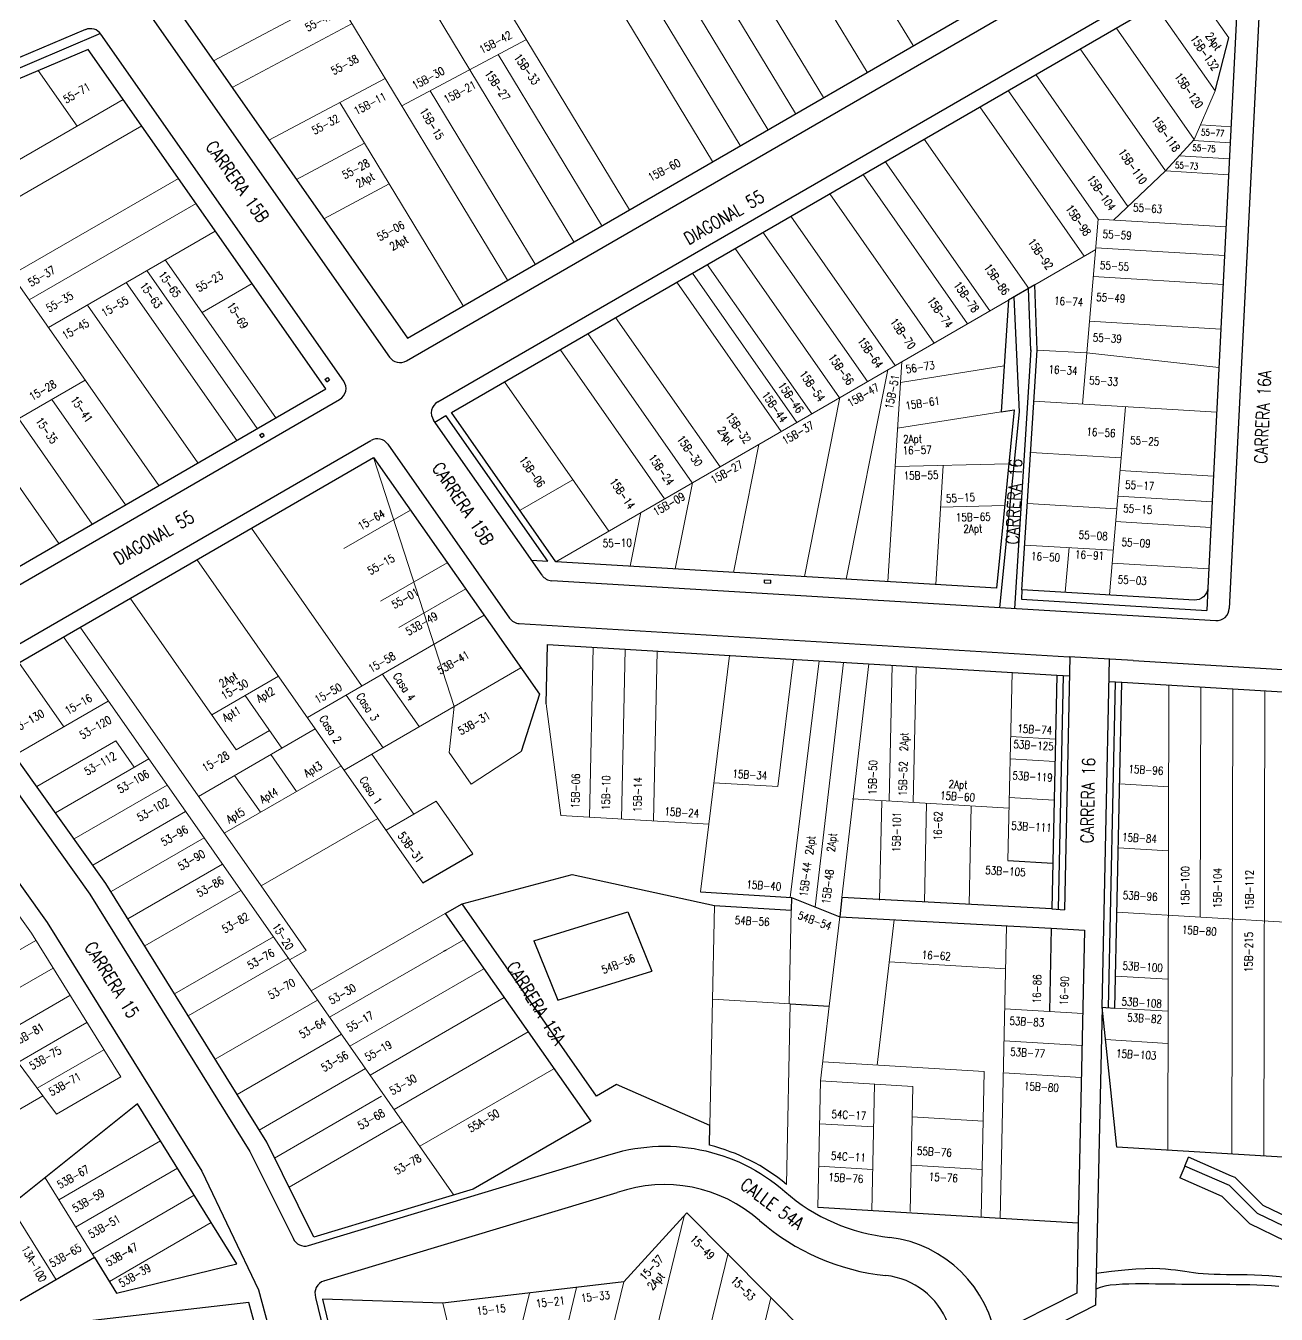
# Model space of a CAD drawing. Header units: millimetres. Extents: x 1022434 to 1024646, y 1272610 to 1274311.
# Drawn here: x 1023126.1 to 1023321.5, y 1273142.1 to 1273343.4 of the extents above; entities that cross this region are included whole.
import ezdxf
from ezdxf.enums import TextEntityAlignment as Align

# ---------------------------------------------------------------- set-up
doc = ezdxf.new("R2010")
doc.units = ezdxf.units.MM
doc.header["$MEASUREMENT"] = 0
doc.layers.add('NOMEN', color=251, linetype='Continuous')
doc.layers.add('PLANIMETRIA', color=8, linetype='Continuous')
doc.layers.add('NOMENCLATURA', color=23, linetype='Continuous', lineweight=0)
doc.layers.add('Planimetria_Varios', color=251, linetype='Continuous', lineweight=0)
doc.styles.add('CALLE', font='simplex.shx', dxfattribs={"width": 0.8, "height": 2})
doc.styles.add('NOMEN', font='simplex.shx', dxfattribs={"width": 0.8, "height": 1.25})

# ---------------------------------------------------------------- blocks, each defined once
blk = doc.blocks.new('CAJA')
for p, q in [((-0.24, 0.25), (-0.24, -0.25)), ((-0.24, 0.25), (0.26, 0.25)), ((0.26, 0.25), (0.26, -0.25)), ((-0.24, -0.25), (0.26, -0.25))]:
    blk.add_line(p, q)

msp = doc.modelspace()

# ---------------------------------------------------------------- linework, layer by layer
at = {"layer": 'PLANIMETRIA', "linetype": 'Continuous'}
for p, q in [((1023185.62, 1273291.03), (1023320.35, 1273368.91)), ((1023190.52, 1273284.62), (1023316.41, 1273357.39)), ((1023319.4, 1273355.56), (1023314.21, 1273252.35)), ((1023145.92, 1273344.56), (1023182.98, 1273291.61)), ((1023135.48, 1273342.77), (1023062.19, 1273311.72)), ((1023137.85, 1273342.14), (1023062.19, 1273310.09)), ((1023175.83, 1273287.88), (1023137.9, 1273342.07)), ((1023311.99, 1273333.19), (1023314.13, 1273341.47)), ((1023283.2, 1273292.65), (1023282.86, 1273302.35)), ((1023280.53, 1273301), (1023281.37, 1273283.06)), ((1023283.2, 1273292.75), (1023280.63, 1273252.34)), ((1023109.82, 1273247.21), (1023175.19, 1273285)), ((1023206.82, 1273257.54), (1023189.88, 1273281.74)), ((1023190.07, 1273281.47), (1023191.81, 1273282.48)), ((1023207.73, 1273259.73), (1023191.81, 1273282.48)), ((1023281.37, 1273283.06), (1023278.33, 1273252.48)), ((1023115.06, 1273241), (1023180.09, 1273278.59)), ((1023182.73, 1273278.01), (1023201.75, 1273250.83)), ((1023117.23, 1273239.36), (1023180.51, 1273275.95)), ((1023180.51, 1273275.95), (1023206.41, 1273238.94)), ((1023205.18, 1273259.88), (1023207.73, 1273259.73)), ((1023208.34, 1273256.69), (1023312.09, 1273250.45)), ((1023310.86, 1273255.55), (1023310.69, 1273252.04)), ((1023281.82, 1273255.28), (1023281.72, 1273253.78)), ((1023281.72, 1273253.78), (1023310.69, 1273252.04)), ((1023203.27, 1273249.98), (1023289.21, 1273244.81)), ((1023207.45, 1273237.46), (1023207.65, 1273246.71)), ((1023207.65, 1273246.71), (1023287.26, 1273241.93)), ((1023289.32, 1273244.81), (1023288.47, 1273205.29)), ((1023299.2, 1273244.21), (1023289.21, 1273244.81)), ((1023294.33, 1273190.04), (1023295.51, 1273244.44)), ((1023299.2, 1273244.21), (1023395.89, 1273238.4)), ((1023287.26, 1273241.93), (1023286.47, 1273205.41)), ((1023287.26, 1273241.93), (1023289.26, 1273241.81)), ((1023288.26, 1273241.87), (1023287.47, 1273205.35)), ((1023138.67, 1273209.4), (1023117.23, 1273239.36)), ((1023295.33, 1273189.98), (1023296.43, 1273240.87)), ((1023295.43, 1273240.93), (1023297.43, 1273240.81)), ((1023295.43, 1273240.93), (1023296.43, 1273240.87)), ((1023296.33, 1273189.92), (1023297.43, 1273240.81)), ((1023297.43, 1273240.81), (1023297.43, 1273240.81)), ((1023297.43, 1273240.81), (1023394.01, 1273235.01)), ((1023114.44, 1273238.1), (1023136.17, 1273207.74)), ((1023107.25, 1273234.4), (1023129.51, 1273203.29)), ((1023188.21, 1273209.49), (1023196.03, 1273214.01)), ((1023279.63, 1273212.98), (1023286.62, 1273212.56)), ((1023163.8, 1273168.98), (1023138.67, 1273209.4)), ((1023136.17, 1273207.74), (1023161.17, 1273167.52)), ((1023231.57, 1273208.06), (1023245.81, 1273207.21)), ((1023245.81, 1273207.21), (1023245.77, 1273205.21)), ((1023245.81, 1273207.21), (1023253.33, 1273204.18)), ((1023253.68, 1273207.17), (1023253.33, 1273204.18)), ((1023286.47, 1273205.41), (1023253.68, 1273207.17)), ((1023191.71, 1273204.71), (1023194.32, 1273206.21)), ((1023215.34, 1273176.16), (1023194.32, 1273206.21)), ((1023233.78, 1273205.93), (1023245.77, 1273205.21)), ((1023286.47, 1273205.41), (1023288.47, 1273205.29)), ((1023129.51, 1273203.29), (1023153.66, 1273164.45)), ((1023191.71, 1273204.71), (1023214.43, 1273172.24)), ((1023205.52, 1273200.44), (1023220.21, 1273204.98)), ((1023220.21, 1273204.98), (1023223.99, 1273195.68)), ((1023253.33, 1273204.18), (1023286.4, 1273202.41)), ((1023286.4, 1273202.41), (1023286.12, 1273189.38)), ((1023286.4, 1273202.41), (1023291.59, 1273202.1)), ((1023291.59, 1273202.1), (1023290.6, 1273156.33)), ((1023191.5, 1273198.81), (1023191.87, 1273199.03)), ((1023205.52, 1273200.44), (1023209.3, 1273191.14)), ((1023209.3, 1273191.14), (1023223.99, 1273195.68)), ((1023245.61, 1273190.57), (1023251.71, 1273190.2)), ((1023294.33, 1273190.04), (1023293.33, 1273143.52)), ((1023296.66, 1273168.19), (1023294.33, 1273190.04)), ((1023294.33, 1273190.04), (1023294.94, 1273190)), ((1023294.94, 1273190), (1023296.33, 1273189.92)), ((1023218.45, 1273177.96), (1023215.34, 1273176.16)), ((1023233.04, 1273171.6), (1023218.45, 1273177.96)), ((1023143.61, 1273174.94), (1023113.72, 1273151.07)), ((1023159.14, 1273149.96), (1023143.61, 1273174.94)), ((1023214.43, 1273172.24), (1023196.07, 1273161.63)), ((1023232.97, 1273168.49), (1023233.04, 1273171.6)), ((1023171.18, 1273154.13), (1023163.8, 1273168.98)), ((1023161.17, 1273167.52), (1023167.92, 1273153.96)), ((1023170.33, 1273152.83), (1023216.72, 1273166.82)), ((1023334.59, 1273165.91), (1023296.66, 1273168.19)), ((1023307.26, 1273165.25), (1023307.86, 1273166.62)), ((1023314.58, 1273163.68), (1023307.86, 1273166.62)), ((1023153.66, 1273164.45), (1023162.52, 1273145.91)), ((1023315.11, 1273163.44), (1023314.58, 1273163.68)), ((1023319.48, 1273159.09), (1023315.11, 1273163.44)), ((1023196.07, 1273161.63), (1023171.18, 1273154.13)), ((1023172.75, 1273147.29), (1023218.56, 1273161.11)), ((1023290.6, 1273156.33), (1023249.93, 1273158.78)), ((1023324.84, 1273156.51), (1023319.48, 1273159.09)), ((1023290.6, 1273156.33), (1023290.37, 1273145.38)), ((1023136.89, 1273150.95), (1023119.9, 1273141.13)), ((1023136.89, 1273150.95), (1023140.34, 1273145.4)), ((1023140.34, 1273145.4), (1023159.14, 1273149.96)), ((1023162.52, 1273145.91), (1023168.43, 1273124.25)), ((1023171.43, 1273144.73), (1023176.89, 1273122)), ((1023290.37, 1273145.38), (1023277.65, 1273138.91)), ((1023293.33, 1273143.52), (1023278.14, 1273135.8))]:
    msp.add_line(p, q, dxfattribs=at)
at = {"layer": 'PLANIMETRIA'}
for p, q in [((1023206.41, 1273238.94), (1023203.57, 1273230.01)), ((1023194.32, 1273206.21), (1023211.51, 1273210.8)), ((1023211.51, 1273210.8), (1023233.78, 1273205.93))]:
    msp.add_line(p, q, dxfattribs=at)
at = {"layer": 'PLANIMETRIA', "linetype": 'Continuous'}
for points in [[(1023317.74, 1273370.87), (1023306.48, 1273413.35), (1023149.27, 1273346.76), (1023185.78, 1273294.58)], [(1023135.91, 1273339.69), (1023064.07, 1273309.26), (1023108.96, 1273249.6), (1023173.03, 1273286.64)], [(1023248.39, 1273138.8), (1023229.47, 1273157.91), (1023219.59, 1273147.13), (1023191.33, 1273143.82), (1023172.53, 1273144.44), (1023177.05, 1273125.61), (1023273.29, 1273102.33), (1023269.28, 1273127.57), (1023246.97, 1273132.96)]]:
    msp.add_lwpolyline(points, close=True, dxfattribs=at)
for points in [[(1023209, 1273259.65), (1023192.68, 1273282.98), (1023315.83, 1273354.17), (1023310.86, 1273255.55, -0.417063), (1023308.75, 1273253.66), (1023281.82, 1273255.28), (1023284.2, 1273292.68), (1023283.84, 1273302.91), (1023279.69, 1273300.51), (1023278.58, 1273283.08), (1023280.6, 1273283.4), (1023277.82, 1273255.52), (1023209, 1273259.65)], [(1023077.69, 1273137.86), (1023063.75, 1273139.07), (1023063.9, 1273140.88), (1023056.93, 1273141.48), (1023057.15, 1273144.07), (1023050.18, 1273144.68), (1023050.01, 1273142.76), (1023035.92, 1273136.75), (1023026.3, 1273128.98), (1023159.85, 1273117.41, 0.521708), (1023166.16, 1273124.97), (1023160.99, 1273143.92), (1023098.68, 1273136.74), (1023098.77, 1273137.86), (1023091.8, 1273138.46), (1023092.02, 1273141.05), (1023085.05, 1273141.66), (1023084.82, 1273139.07), (1023077.85, 1273139.67)]]:
    msp.add_lwpolyline(points, format="xyb", close=True, dxfattribs=at)
for points in [[(1023406.46, 1273193.46), (1023394.62, 1273190.06), (1023383.61, 1273160.68), (1023374.39, 1273134.27), (1023371.97, 1273132.01), (1023351.09, 1273134.11), (1023324.04, 1273155.23), (1023318.6, 1273157.85), (1023314.25, 1273162.18), (1023307.26, 1273165.25), (1023306.46, 1273163.41)], [(1023406.8, 1273191.48), (1023396.14, 1273188.41), (1023385.49, 1273160), (1023376.11, 1273133.15), (1023372.67, 1273129.93), (1023350.31, 1273132.18), (1023322.98, 1273153.52), (1023317.42, 1273156.19), (1023313.1, 1273160.5), (1023306.46, 1273163.41)], [(1023322.63, 1273147.9), (1023321.53, 1273148.01), (1023320.41, 1273148.1), (1023319.28, 1273148.17), (1023318.15, 1273148.21), (1023317.02, 1273148.24), (1023315.92, 1273148.25), (1023314.84, 1273148.26), (1023313.79, 1273148.27), (1023312.79, 1273148.29), (1023311.84, 1273148.31), (1023310.95, 1273148.35), (1023310.13, 1273148.41), (1023309.36, 1273148.48), (1023308.64, 1273148.57), (1023307.93, 1273148.66), (1023307.24, 1273148.76), (1023306.54, 1273148.86), (1023305.82, 1273148.96), (1023305.06, 1273149.05), (1023304.25, 1273149.13), (1023303.34, 1273149.19), (1023302.29, 1273149.22), (1023301.06, 1273149.2), (1023299.6, 1273149.13), (1023297.88, 1273148.99), (1023295.83, 1273148.78), (1023293.43, 1273148.48)], [(1023321.97, 1273146.42), (1023320.83, 1273146.51), (1023319.68, 1273146.58), (1023318.53, 1273146.63), (1023317.4, 1273146.67), (1023316.32, 1273146.69), (1023315.28, 1273146.71), (1023314.29, 1273146.72), (1023313.34, 1273146.72), (1023312.41, 1273146.72), (1023311.49, 1273146.72), (1023310.58, 1273146.72), (1023309.66, 1273146.72), (1023308.73, 1273146.73), (1023307.77, 1273146.74), (1023306.79, 1273146.75), (1023305.78, 1273146.77), (1023304.76, 1273146.78), (1023303.73, 1273146.8), (1023302.69, 1273146.81), (1023301.64, 1273146.82), (1023300.59, 1273146.83), (1023299.54, 1273146.83), (1023298.5, 1273146.81), (1023297.5, 1273146.78), (1023296.53, 1273146.71), (1023295.62, 1273146.61), (1023294.79, 1273146.47), (1023294.03, 1273146.27), (1023293.38, 1273146.02)]]:
    msp.add_lwpolyline(points, dxfattribs=at)
msp.add_lwpolyline([(1023216.72, 1273166.82, -0.26826), (1023244.77, 1273161.25, 0.155522), (1023261.17, 1273154.1, 0.155522)], format="xyb", dxfattribs=at)
for centre, radius, start, end in [((1023136.26, 1273340.92), 2, 34.9848, 112.9579), ((1023184.62, 1273292.76), 2, 214.9848, 300.032), ((1023174.19, 1273286.73), 2, 300.032, 34.9848), ((1023191.52, 1273282.89), 2, 120.032, 214.9848), ((1023181.1, 1273276.86), 2, 34.9848, 120.032), ((1023208.46, 1273258.68), 2, 214.9848, 266.5599), ((1023312.21, 1273252.45), 2, 266.5599, 357.1167), ((1023203.39, 1273251.98), 2, 214.9848, 266.5599), ((1023225.94, 1273139.77), 29.57, 49.8425, 76.2293), ((1023225.94, 1273139.77), 22.57, 48.7442, 109.0642), ((1023264.2, 1273183.39), 35.45, 228.7442, 264.104), ((1023169.76, 1273154.74), 2, 203.0619, 286.7838), ((1023258.79, 1273134.98), 19.27, 7.9734, 82.9056), ((1023173.33, 1273145.37), 2, 106.7838, 198.6865), ((1023259.36, 1273136.57), 11.62, 20.5472, 84.104)]:
    msp.add_arc(centre, radius, start, end, dxfattribs=at)
at = {"layer": 'Planimetria_Varios', "linetype": 'Continuous'}
for p, q in [((1023250.78, 1273332.16), (1023223.01, 1273378)), ((1023246.45, 1273329.66), (1023218.36, 1273376.03)), ((1023242.12, 1273327.15), (1023213.71, 1273374.06)), ((1023233.46, 1273322.15), (1023204.4, 1273370.12)), ((1023220.47, 1273314.64), (1023190.45, 1273364.2)), ((1023211.81, 1273309.63), (1023181.14, 1273360.26)), ((1023264.81, 1273340.27), (1023252.23, 1273361.03)), ((1023257.62, 1273336.12), (1023244.89, 1273357.13)), ((1023201.42, 1273303.63), (1023169.98, 1273355.53)), ((1023237.79, 1273324.65), (1023222.05, 1273350.64)), ((1023155.49, 1273337.87), (1023174.54, 1273348.01)), ((1023314.13, 1273341.47), (1023308.29, 1273349.81)), ((1023311.99, 1273333.19), (1023302.64, 1273346.55)), ((1023158.38, 1273333.74), (1023177.13, 1273343.72)), ((1023308.74, 1273325.63), (1023296.56, 1273343.03)), ((1023184.92, 1273330.87), (1023204.37, 1273341.23)), ((1023216.09, 1273312.22), (1023199.95, 1273338.87)), ((1023304.26, 1273320.69), (1023290.91, 1273339.77)), ((1023134.17, 1273327.67), (1023128.08, 1273336.37)), ((1023164.15, 1273325.49), (1023182.32, 1273335.16)), ((1023298.38, 1273315.14), (1023283.96, 1273335.75)), ((1023115.32, 1273316.78), (1023141.39, 1273331.85)), ((1023205.75, 1273306.13), (1023189.34, 1273333.23)), ((1023293.74, 1273313.17), (1023279.67, 1273333.27)), ((1023308.74, 1273325.63), (1023311.99, 1273333.19)), ((1023194.49, 1273299.62), (1023175.25, 1273331.39)), ((1023291.56, 1273307.38), (1023275.23, 1273330.7)), ((1023309.7, 1273327.88), (1023314.56, 1273327.59)), ((1023146.96, 1273271.57), (1023107.66, 1273327.72)), ((1023118.19, 1273312.69), (1023144.26, 1273327.76)), ((1023168.44, 1273319.36), (1023179.1, 1273325.03)), ((1023282.87, 1273302.35), (1023266.54, 1273325.68)), ((1023304.26, 1273320.69), (1023308.74, 1273325.63)), ((1023308.56, 1273325.44), (1023314.41, 1273325.09)), ((1023276.79, 1273298.84), (1023260.46, 1273322.16)), ((1023306.41, 1273323.07), (1023314.26, 1273322.59)), ((1023273.31, 1273296.83), (1023256.99, 1273320.15)), ((1023296.11, 1273313.02), (1023304.26, 1273320.69)), ((1023304.26, 1273320.69), (1023314.11, 1273320.1)), ((1023123.94, 1273304.46), (1023150.01, 1273319.53)), ((1023172.73, 1273313.23), (1023182.96, 1273318.67)), ((1023268.1, 1273293.81), (1023251.77, 1273317.14)), ((1023126.69, 1273300.54), (1023152.76, 1273315.61)), ((1023262.01, 1273290.3), (1023245.69, 1273313.62)), ((1023293.74, 1273313.17), (1023291.28, 1273284.26)), ((1023293.74, 1273313.17), (1023313.7, 1273311.97)), ((1023129.7, 1273296.24), (1023155.77, 1273311.31)), ((1023257.67, 1273287.79), (1023241.34, 1273311.11)), ((1023253.32, 1273285.27), (1023237, 1273308.6)), ((1023283.84, 1273302.91), (1023293.34, 1273308.41)), ((1023293.36, 1273308.68), (1023313.48, 1273307.47)), ((1023165.21, 1273282.12), (1023147.95, 1273306.79)), ((1023248.98, 1273282.76), (1023232.65, 1273306.09)), ((1023162.32, 1273280.44), (1023145.05, 1273305.12)), ((1023246.63, 1273281.41), (1023230.31, 1273304.73)), ((1023292.98, 1273304.2), (1023313.25, 1273302.98)), ((1023159.13, 1273278.6), (1023141.86, 1273303.27)), ((1023153.7, 1273298.56), (1023161.52, 1273303.09)), ((1023244.2, 1273280), (1023227.87, 1273303.33)), ((1023153.05, 1273275.08), (1023135.78, 1273299.75)), ((1023209, 1273259.65), (1023279.69, 1273300.51)), ((1023234.64, 1273274.47), (1023218.32, 1273297.8)), ((1023292.38, 1273297.22), (1023312.9, 1273295.99)), ((1023230.29, 1273271.96), (1023213.97, 1273295.29)), ((1023225.95, 1273269.45), (1023209.63, 1273292.78)), ((1023291.97, 1273292.29), (1023284.2, 1273292.68)), ((1023291.97, 1273292.29), (1023312.6, 1273289.99)), ((1023136.53, 1273265.54), (1023119.27, 1273290.21)), ((1023260.87, 1273289.64), (1023254.35, 1273256.93)), ((1023263.04, 1273290.89), (1023260.85, 1273256.54)), ((1023262.83, 1273287.65), (1023279.03, 1273290.24)), ((1023096.84, 1273265.69), (1023135.45, 1273288.01)), ((1023217.26, 1273264.43), (1023200.94, 1273287.75)), ((1023141.75, 1273268.55), (1023130.24, 1273285)), ((1023253.38, 1273285.31), (1023247.81, 1273257.32)), ((1023283.69, 1273284.72), (1023312.25, 1273283)), ((1023297.97, 1273283.86), (1023295.47, 1273254.46)), ((1023262.38, 1273280.49), (1023278.58, 1273283.08)), ((1023131.32, 1273262.52), (1023119.81, 1273278.97)), ((1023240.7, 1273277.98), (1023236.72, 1273257.99)), ((1023180.51, 1273275.95), (1023193.11, 1273237.02)), ((1023283.18, 1273276.73), (1023297.29, 1273275.89)), ((1023262, 1273274.5), (1023279.76, 1273274.94)), ((1023269.52, 1273274.69), (1023268.34, 1273256.09)), ((1023297.12, 1273273.89), (1023311.74, 1273273.01)), ((1023203.38, 1273267.69), (1023211.64, 1273272.46)), ((1023230.33, 1273271.98), (1023227.65, 1273258.53)), ((1023296.78, 1273269.91), (1023311.54, 1273269.02)), ((1023175.84, 1273261.7), (1023186.27, 1273267.72)), ((1023269.11, 1273268.16), (1023279.11, 1273268.41)), ((1023282.67, 1273268.75), (1023296.61, 1273267.91)), ((1023222.27, 1273267.32), (1023220.6, 1273258.96)), ((1023296.44, 1273265.92), (1023311.34, 1273265.02)), ((1023161.4, 1273264.9), (1023178.62, 1273240.29)), ((1023282.25, 1273262.26), (1023296.06, 1273261.43)), ((1023289.17, 1273261.85), (1023288.58, 1273254.87)), ((1023152.88, 1273259.97), (1023181.17, 1273219.56)), ((1023181.6, 1273253.47), (1023192.02, 1273259.5)), ((1023295.89, 1273259.44), (1023311.01, 1273258.53)), ((1023184.47, 1273249.36), (1023194.9, 1273255.39)), ((1023142.46, 1273253.95), (1023159.04, 1273230.25)), ((1023134.63, 1273249.42), (1023162.92, 1273209.01)), ((1023170.15, 1273235.3), (1023197.78, 1273251.28)), ((1023132.03, 1273247.92), (1023167.36, 1273197.44)), ((1023214.82, 1273246.28), (1023214.25, 1273219.75)), ((1023219.82, 1273245.98), (1023219.24, 1273219.45)), ((1023224.81, 1273245.68), (1023224.24, 1273219.15)), ((1023125.08, 1273243.9), (1023132.09, 1273233.87)), ((1023236.12, 1273245), (1023232.87, 1273218.63)), ((1023246.12, 1273244.4), (1023243.67, 1273224.51)), ((1023250.12, 1273244.16), (1023245.57, 1273207.22)), ((1023253.91, 1273243.93), (1023249.48, 1273205.73)), ((1023257.91, 1273243.69), (1023253.68, 1273207.17)), ((1023261.54, 1273243.47), (1023261.08, 1273222.29)), ((1023155.2, 1273235.74), (1023165.63, 1273241.76)), ((1023181.86, 1273242.12), (1023187.61, 1273233.9)), ((1023193.11, 1273237.02), (1023203.53, 1273243.05)), ((1023265.28, 1273243.25), (1023264.82, 1273222.06)), ((1023280.27, 1273242.35), (1023279.63, 1273212.98)), ((1023304.59, 1273167.71), (1023304.76, 1273240.37)), ((1023309.67, 1273204.14), (1023309.76, 1273240.07)), ((1023314.59, 1273167.11), (1023314.76, 1273239.77)), ((1023319.59, 1273166.81), (1023319.76, 1273239.47)), ((1023124.35, 1273229.4), (1023139.04, 1273237.89)), ((1023160.41, 1273238.75), (1023166.17, 1273230.53)), ((1023176.23, 1273238.82), (1023181.99, 1273230.6)), ((1023207.45, 1273237.46), (1023209.74, 1273220.02)), ((1023180.24, 1273229.59), (1023193.11, 1273237.02)), ((1023193.11, 1273237.02), (1023192.29, 1273229.83)), ((1023153.13, 1273222.99), (1023171.38, 1273233.54)), ((1023159.04, 1273230.25), (1023164.25, 1273233.27)), ((1023127.02, 1273201.62), (1023105.05, 1273232.32)), ((1023127.86, 1273224.51), (1023140.22, 1273231.65)), ((1023140.22, 1273231.65), (1023143.09, 1273227.54)), ((1023280.05, 1273232.34), (1023287.04, 1273231.92)), ((1023164.43, 1273229.52), (1023168.46, 1273223.76)), ((1023175.9, 1273227.08), (1023180.24, 1273229.59)), ((1023180.24, 1273229.59), (1023186.8, 1273220.22)), ((1023192.29, 1273229.83), (1023195.74, 1273224.9)), ((1023130.78, 1273220.42), (1023145.37, 1273228.85)), ((1023157.16, 1273217.23), (1023175.41, 1273227.78)), ((1023279.97, 1273228.84), (1023286.97, 1273228.42)), ((1023158.78, 1273226.26), (1023162.81, 1273220.5)), ((1023133.71, 1273216.34), (1023148.25, 1273224.74)), ((1023233.67, 1273225.11), (1023243.67, 1273224.51)), ((1023297.09, 1273224.93), (1023304.72, 1273224.48)), ((1023186.8, 1273220.22), (1023190.28, 1273222.24)), ((1023190.28, 1273222.24), (1023196.03, 1273214.01)), ((1023255.32, 1273222.63), (1023279.81, 1273221.16)), ((1023259.91, 1273222.28), (1023259.57, 1273206.79)), ((1023266.9, 1273221.94), (1023266.57, 1273206.48)), ((1023273.9, 1273221.52), (1023273.56, 1273206.1)), ((1023279.84, 1273222.84), (1023286.84, 1273222.42)), ((1023136.63, 1273212.25), (1023151.12, 1273220.63)), ((1023162.92, 1273209.01), (1023181.17, 1273219.56)), ((1023181.17, 1273219.56), (1023188.21, 1273209.49)), ((1023182.46, 1273217.72), (1023186.8, 1273220.22)), ((1023209.74, 1273220.02), (1023232.87, 1273218.63)), ((1023232.87, 1273218.63), (1023231.57, 1273208.06)), ((1023139.47, 1273208.12), (1023154, 1273216.52)), ((1023296.87, 1273214.93), (1023304.7, 1273214.46)), ((1023142.11, 1273203.87), (1023156.88, 1273212.41)), ((1023144.75, 1273199.62), (1023159.76, 1273208.29)), ((1023162.92, 1273209.01), (1023169.96, 1273198.94)), ((1023233.78, 1273205.93), (1023233.04, 1273171.6)), ((1023245.77, 1273205.21), (1023245.45, 1273190.58)), ((1023170.75, 1273192.59), (1023191.71, 1273204.71)), ((1023253.33, 1273204.18), (1023251.71, 1273190.2)), ((1023261.82, 1273203.73), (1023259.18, 1273181)), ((1023296.66, 1273204.92), (1023324.67, 1273203.24)), ((1023140.98, 1273179.17), (1023127.02, 1273201.62)), ((1023149.41, 1273192.12), (1023164.84, 1273201.03)), ((1023279.41, 1273202.79), (1023278.42, 1273157.07)), ((1023127.72, 1273200.49), (1023110.65, 1273190.63)), ((1023173.63, 1273188.48), (1023194.59, 1273200.59)), ((1023151.53, 1273188.72), (1023167.14, 1273197.74)), ((1023167.36, 1273197.44), (1023169.96, 1273198.94)), ((1023167.36, 1273197.44), (1023170.75, 1273192.59)), ((1023261.05, 1273197.17), (1023279.27, 1273196.07)), ((1023130.41, 1273196.16), (1023117.52, 1273188.71)), ((1023176.79, 1273183.95), (1023197.75, 1273196.07)), ((1023296.44, 1273194.92), (1023304.65, 1273194.43)), ((1023133.06, 1273191.91), (1023121.92, 1273185.47)), ((1023155.75, 1273181.92), (1023171.75, 1273191.16)), ((1023170.75, 1273192.59), (1023193.05, 1273160.72)), ((1023179.96, 1273179.43), (1023200.92, 1273191.55)), ((1023233.46, 1273191.3), (1023245.61, 1273190.57)), ((1023118.91, 1273189.51), (1023128.82, 1273176.21)), ((1023245, 1273162.37), (1023245.61, 1273190.57)), ((1023251.71, 1273190.2), (1023250.35, 1273178.53)), ((1023279.13, 1273189.8), (1023291.31, 1273189.07)), ((1023296.33, 1273189.92), (1023304.64, 1273189.42)), ((1023135.7, 1273187.66), (1023124.93, 1273181.44)), ((1023159.19, 1273176.4), (1023175.49, 1273185.82)), ((1023183.7, 1273174.08), (1023204.66, 1273186.2)), ((1023294.87, 1273185), (1023304.63, 1273184.41)), ((1023138.34, 1273183.42), (1023127.93, 1273177.4)), ((1023279.02, 1273184.8), (1023291.2, 1273184.06)), ((1023250.7, 1273181.51), (1023275.92, 1273180)), ((1023130.94, 1273173.36), (1023140.98, 1273179.17)), ((1023162.62, 1273170.87), (1023179.23, 1273180.47)), ((1023187.73, 1273168.33), (1023208.69, 1273180.44)), ((1023275.92, 1273180), (1023275.42, 1273157.25)), ((1023278.91, 1273179.79), (1023291.09, 1273179.06)), ((1023249.93, 1273158.78), (1023250.35, 1273178.53)), ((1023250.35, 1273178.53), (1023264.75, 1273177.66)), ((1023258.75, 1273178.02), (1023258.33, 1273158.27)), ((1023264.75, 1273177.66), (1023264.33, 1273158.14)), ((1023124.96, 1273173.98), (1023128.82, 1273176.21)), ((1023128.82, 1273176.21), (1023130.94, 1273173.36)), ((1023165.03, 1273166.49), (1023181.73, 1273176.14)), ((1023264.65, 1273172.93), (1023275.75, 1273172.26)), ((1023167.3, 1273161.94), (1023185.02, 1273172.19)), ((1023250.21, 1273171.86), (1023258.61, 1273171.36)), ((1023147.2, 1273169.17), (1023131.29, 1273159.97)), ((1023149.84, 1273164.92), (1023133.93, 1273155.72)), ((1023250.07, 1273165.2), (1023258.47, 1273164.69)), ((1023264.48, 1273165.38), (1023275.59, 1273164.71)), ((1023129.16, 1273163.4), (1023136.89, 1273150.95)), ((1023123.7, 1273159.04), (1023130.89, 1273147.48)), ((1023152.48, 1273160.67), (1023136.57, 1273151.47)), ((1023229.02, 1273157.42), (1023218.87, 1273115.49)), ((1023155.12, 1273156.42), (1023139.21, 1273147.22)), ((1023235.9, 1273151.62), (1023226.7, 1273113.6)), ((1023219.59, 1273147.13), (1023212.32, 1273117.08)), ((1023204.85, 1273145.4), (1023198.79, 1273120.35)), ((1023212.23, 1273146.27), (1023205.57, 1273118.71)), ((1023242.57, 1273144.67), (1023234.59, 1273111.69)), ((1023191.33, 1273143.82), (1023194.18, 1273131.95))]:
    msp.add_line(p, q, dxfattribs=at)
at = {"layer": 'Planimetria_Varios'}
msp.add_line((1023203.57, 1273230.01), (1023195.74, 1273224.9), dxfattribs=at)

# ---------------------------------------------------------------- block references
at = {"layer": 'PLANIMETRIA', "linetype": 'Continuous', "rotation": 38.6368038781843}
for p in [(1023173.25, 1273288.07), (1023163.04, 1273279.39)]:
    msp.add_blockref('CAJA', p, dxfattribs=at)
at = {"layer": 'PLANIMETRIA', "linetype": 'Continuous', "yscale": 2, "rotation": 87.6731429634304}
msp.add_blockref('CAJA', (1023242.07, 1273256.55), dxfattribs=at)

# ---------------------------------------------------------------- texts
at = {"layer": 'NOMEN', "linetype": 'Continuous', "style": 'NOMEN', "width": 0.8}
for s, height, rotation, p in [('55-42', 1.25, 28.0229, (1023170.22, 1273342.44)), ('15B-42', 1.25, 28.0229, (1023197.44, 1273338.97)), ('2Apt', 1.25, 304.9848, (1023310.4, 1273341.8)), ('15B-132', 1.25, 304.9848, (1023308.06, 1273341.38)), ('55-38', 1.25, 28.0229, (1023174.28, 1273335.67)), ('15B-33', 1.25, 305.0575, (1023202.37, 1273338.45)), ('15B-30', 1.25, 28.0229, (1023186.92, 1273333.37)), ('15B-27', 1.25, 305.0575, (1023197.77, 1273335.92)), ('15B-120', 1.25, 304.9848, (1023305.57, 1273335.49)), ('55-71', 1.25, 30.032, (1023132.46, 1273331.2)), ('15B-21', 1.25, 28.0229, (1023191.87, 1273331.19)), ('15B-11', 1.25, 28.0229, (1023177.84, 1273329.39)), ('15B-15', 1.25, 301.2055, (1023187.66, 1273330.08)), ('55-32', 1.25, 28.0229, (1023171.27, 1273326.34)), ('15B-118', 1.25, 304.9848, (1023301.98, 1273328.7)), ('55-77', 1, 356.5599, (1023309.78, 1273326.27)), ('15B-110', 1.25, 304.9848, (1023296.8, 1273323.63)), ('55-75', 1, 356.5599, (1023308.43, 1273323.84)), ('55-28', 1.25, 28.0229, (1023176.01, 1273319.38)), ('15B-60', 1.25, 28.0229, (1023223.8, 1273319.02)), ('55-73', 1, 356.5599, (1023305.71, 1273321.13)), ('2Apt', 1.25, 28.0229, (1023178.16, 1273318.05)), ('15B-104', 1.25, 304.9848, (1023291.91, 1273319.51)), ('15B-98', 1.25, 304.9848, (1023288.55, 1273314.86)), ('55-63', 1.25, 356.5599, (1023299.15, 1273314.37)), ('55-06', 1.25, 28.0229, (1023181.47, 1273309.71)), ('2Apt', 1.25, 28.0229, (1023183.44, 1273308.22)), ('15B-92', 1.25, 304.9848, (1023282.65, 1273309.59)), ('55-59', 1.25, 356.5599, (1023294.39, 1273310.24)), ('55-37', 1.25, 30.032, (1023126.99, 1273302.57)), ('15B-86', 1.25, 304.9848, (1023275.8, 1273305.62)), ('55-55', 1.25, 356.5599, (1023293.98, 1273305.36)), ('15-65', 1.25, 305.2221, (1023146.81, 1273304.48)), ('55-23', 1.25, 30.032, (1023153.21, 1273301.73)), ('55-35', 1.25, 30.032, (1023129.79, 1273298.57)), ('15-63', 1.25, 305.2221, (1023143.9, 1273302.79)), ('15B-78', 1.25, 304.9848, (1023271.07, 1273302.89)), ('15-55', 1.25, 30.032, (1023138.42, 1273297.84)), ('15-69', 1.25, 302.0609, (1023157.53, 1273299.73)), ('15B-74', 1.25, 304.9848, (1023266.95, 1273300.5)), ('16-74', 1.25, 356.5599, (1023286.8, 1273299.82)), ('55-49', 1.25, 356.5599, (1023293.39, 1273300.39)), ('15-45', 1.25, 30.032, (1023132.27, 1273294.28)), ('15B-70', 1.25, 304.9848, (1023261.14, 1273297.15)), ('15B-64', 1.25, 304.9848, (1023256.04, 1273294.2)), ('55-39', 1.25, 356.5599, (1023292.85, 1273294.08)), ('15B-56', 1.25, 304.9848, (1023251.49, 1273291.57)), ('56-73', 1.25, 9.0792, (1023263.77, 1273289.07)), ('16-34', 1.25, 356.5599, (1023285.94, 1273289.09)), ('15-28', 1.25, 30.032, (1023127.14, 1273284.75)), ('15B-46', 1.25, 304.9848, (1023243.63, 1273287.18)), ('15B-54', 1.25, 304.9848, (1023246.98, 1273288.96)), ('15B-51', 1.25, 78.7366, (1023261.61, 1273283.4)), ('55-33', 1.25, 356.5599, (1023292.28, 1273287.38)), ('15B-44', 1.25, 304.9848, (1023241.08, 1273285.71)), ('15B-47', 1.25, 30.032, (1023254.96, 1273283.77)), ('15-41', 1.25, 304.9848, (1023133.07, 1273284.96)), ('15B-61', 1.25, 9.0792, (1023263.7, 1273283.38)), ('15-35', 1.25, 304.9848, (1023127.6, 1273281.66)), ('15B-32', 1.25, 304.9848, (1023235.42, 1273282.43)), ('15B-37', 1.25, 30.032, (1023244.77, 1273277.88)), ('2Apt', 1.25, 304.9848, (1023234.19, 1273280.21)), ('16-56', 1.25, 356.5599, (1023291.86, 1273279.36)), ('15B-30', 1.25, 304.9848, (1023227.83, 1273278.84)), ('2Apt', 1.25, 1.4034, (1023263.26, 1273278.17)), ('16-57', 1.25, 1.4034, (1023263.18, 1273276.4)), ('55-25', 1.25, 356.5599, (1023298.68, 1273278.02)), ('15B-06', 1.25, 304.9848, (1023203.21, 1273275.58)), ('15B-24', 1.25, 304.9848, (1023223.38, 1273275.89)), ('15B-27', 1.25, 30.032, (1023233.63, 1273271.74)), ('15B-55', 1.25, 1.4034, (1023263.34, 1273272.46)), ('15B-14', 1.25, 304.9848, (1023217.3, 1273272.17)), ('55-17', 1.25, 356.5599, (1023297.91, 1273271.08)), ('15B-09', 1.25, 30.032, (1023224.61, 1273266.75)), ('55-15', 1.25, 3.0046, (1023269.98, 1273268.9)), ('15-64', 1.25, 30.032, (1023178.49, 1273264.52)), ('55-15', 1.25, 356.5599, (1023297.61, 1273267.39)), ('15B-65', 1.25, 1.4034, (1023271.5, 1273265.93)), ('2Apt', 1.25, 1.4034, (1023272.68, 1273264.16)), ('55-08', 1.25, 356.5599, (1023290.64, 1273263.26)), ('55-10', 1.25, 0.9974, (1023216.32, 1273261.92)), ('16-91', 1.25, 356.5599, (1023290.07, 1273260.19)), ('55-09', 1.25, 356.5599, (1023297.35, 1273262.12)), ('55-15', 1.25, 30.032, (1023180.01, 1273257.55)), ('16-50', 1.25, 356.5599, (1023283.2, 1273259.93)), ('55-03', 1.25, 356.5599, (1023296.75, 1273256.27)), ('55-01', 1.25, 30.032, (1023183.77, 1273252.26)), ('53B-49', 1.25, 30.032, (1023185.97, 1273248.07)), ('15-58', 1.25, 30.032, (1023180.13, 1273242.27)), ('53B-41', 1.25, 30.032, (1023190.91, 1273242)), ('2Apt', 1.25, 30.032, (1023156.82, 1273239.94)), ('Casa 4', 1.25, 302.9285, (1023183.47, 1273241.81)), ('15-30', 1.25, 30.032, (1023157.13, 1273238.04)), ('Apt2', 1.25, 30.032, (1023162.63, 1273237.59)), ('15-50', 1.25, 30.032, (1023171.76, 1273237.42)), ('15-16', 1.25, 30.032, (1023132.71, 1273235.69)), ('Casa 3', 1.25, 302.9285, (1023177.73, 1273238.66)), ('53-130', 1.25, 30.032, (1023124.52, 1273232.86)), ('Apt1', 1.25, 30.032, (1023157.33, 1273234.6)), ('Casa 2', 1.25, 302.9285, (1023171.93, 1273235.15)), ('53B-31', 1.25, 30.032, (1023194.16, 1273232.53)), ('15B-74', 1.25, 356.5599, (1023281.07, 1273232.99)), ('2Apt', 1.25, 88.7601, (1023263.98, 1273230.02)), ('53B-125', 1.25, 356.5599, (1023280.45, 1273230.54)), ('15-28', 1.25, 30.032, (1023154.16, 1273226.76)), ('Apt3', 1.25, 30.032, (1023170.07, 1273225.94)), ('15B-50', 1.25, 88.7601, (1023259.06, 1273223.22)), ('15B-52', 1.25, 88.7601, (1023263.79, 1273223.03)), ('15B-96', 1.25, 356.5599, (1023298.43, 1273226.67)), ('Casa 1', 1.25, 302.9285, (1023178.22, 1273225.6)), ('15B-06', 1.25, 88.7601, (1023212.63, 1273221.11)), ('15B-10', 1.25, 88.7601, (1023217.38, 1273220.83)), ('15B-14', 1.25, 88.7601, (1023222.33, 1273220.53)), ('15B-34', 1.25, 356.5599, (1023236.55, 1273225.92)), ('2Apt', 1.25, 356.5599, (1023270.32, 1273224.32)), ('53B-119', 1.25, 356.5599, (1023280.29, 1273225.65)), ('Apt4', 1.25, 30.032, (1023163.16, 1273221.87)), ('15B-60', 1.25, 356.5599, (1023269, 1273222.52)), ('Apt5', 1.25, 30.032, (1023157.95, 1273218.73)), ('15B-24', 1.25, 356.5599, (1023225.91, 1273220.02)), ('53B-31', 1.25, 305.9553, (1023184.2, 1273216.87)), ('2Apt', 1.25, 83.3875, (1023252.54, 1273214.24)), ('53B-111', 1.25, 356.5599, (1023280.12, 1273217.81)), ('15B-84', 1.25, 356.5599, (1023297.43, 1273216.02)), ('2Apt', 1.25, 83.3875, (1023249.16, 1273213.8)), ('15B-44', 1.25, 83.3875, (1023248.28, 1273207.25)), ('15B-48 ', 1.25, 83.3875, (1023251.78, 1273206.11)), ('53B-105', 1.25, 356.5599, (1023276.06, 1273210.86)), ('15B-100', 1.25, 89.8674, (1023307.95, 1273205.8)), ('15B-104', 1.25, 89.8674, (1023312.98, 1273205.5)), ('15B-112', 1.25, 89.8674, (1023317.98, 1273205.2)), ('15B-40', 1.25, 356.5599, (1023238.73, 1273208.61)), ('53B-96', 1.25, 356.5599, (1023297.54, 1273206.97)), ('15-20', 1.25, 301.5907, (1023164.6, 1273202.72)), ('54B-56', 1.25, 356.5599, (1023236.91, 1273203.06)), ('54B-54', 1.25, 339.9648, (1023246.67, 1273203.92)), ('15B-80', 1.25, 356.5599, (1023306.77, 1273201.54)), ('15B-215', 1.25, 89.8674, (1023317.86, 1273195.52)), ('54B-56', 1.25, 21.5446, (1023216.43, 1273195.23)), ('16-62', 1.25, 356.5599, (1023266.12, 1273197.63)), ('53B-100', 1.25, 356.5599, (1023297.5, 1273195.94)), ('16-86', 1.25, 88.6049, (1023284.73, 1273190.63)), ('53-30', 1.25, 30.032, (1023173.95, 1273190.45)), ('16-90', 1.25, 87.4018, (1023288.95, 1273190.34)), ('53B-108', 1.25, 356.5599, (1023297.35, 1273190.34)), ('55-17', 1.25, 30.032, (1023176.73, 1273186.15)), ('53B-82', 1.25, 356.5599, (1023298.23, 1273187.85)), ('53B-81', 1.25, 30.032, (1023124.45, 1273183.87)), ('53B-83', 1.25, 356.5599, (1023279.83, 1273187.34)), ('53B-75', 1.25, 30.032, (1023127.16, 1273180.22)), ('55-19', 1.25, 30.032, (1023179.59, 1273181.58)), ('53B-77', 1.25, 356.5599, (1023279.95, 1273182.49)), ('15B-103', 1.25, 356.5599, (1023296.5, 1273182.22)), ('53B-71', 1.25, 30.032, (1023130.2, 1273176.15)), ('53-30', 1.25, 30.032, (1023183.45, 1273176.3)), ('15B-80', 1.25, 356.5599, (1023282.1, 1273177.14)), ('55A-50', 1.25, 30.032, (1023195.7, 1273170.45)), ('54C-17', 1.25, 356.5599, (1023252.01, 1273172.76)), ('54C-11', 1.25, 356.5599, (1023251.94, 1273166.24)), ('55B-76', 1.25, 356.5599, (1023265.38, 1273167.01)), ('53B-67', 1.25, 30.032, (1023131.51, 1273161.65)), ('15B-76', 1.25, 356.5599, (1023251.55, 1273162.9)), ('15-76', 1.25, 356.5599, (1023267.23, 1273162.97)), ('53B-59', 1.25, 30.032, (1023133.87, 1273157.95)), ('53B-51', 1.25, 30.032, (1023136.39, 1273153.91)), ('53B-65', 1.25, 30.032, (1023130.29, 1273149.38)), ('53B-47', 1.25, 30.032, (1023139.11, 1273149.52)), ('15-49', 1.25, 314.7074, (1023229.83, 1273153.72)), ('15-37', 1.25, 47.5167, (1023222.85, 1273147.26)), ('53B-39', 1.25, 30.032, (1023141.15, 1273146.25)), ('2Apt', 1.25, 47.5167, (1023224.06, 1273145.78)), ('15-53', 1.25, 314.7074, (1023236.18, 1273147.3)), ('15-21', 1.25, 6.6758, (1023205.94, 1273143.12)), ('15-33', 1.25, 6.6758, (1023212.97, 1273143.97)), ('15-15', 1.25, 6.6758, (1023196.7, 1273141.94))]:
    msp.add_text(s, height=height, rotation=rotation, dxfattribs=at).set_placement(p)
for s, rotation, p in [('53-120', 30.032, (1023139.68, 1273234.58)), ('53-112', 30.032, (1023140.43, 1273228.93)), ('53-106', 30.032, (1023145.59, 1273226.12)), ('53-102', 30.032, (1023148.66, 1273221.74)), ('15B-101', 88.7601, (1023262.92, 1273220.57)), ('16-62', 88.7601, (1023269.37, 1273220.66)), ('53-96', 30.032, (1023151.66, 1273217.45)), ('53-90', 30.032, (1023154.32, 1273213.65)), ('53-86', 30.032, (1023157.23, 1273209.49)), ('53-82', 30.032, (1023161.19, 1273203.84)), ('53-76', 30.032, (1023165.15, 1273198.18)), ('53-70', 30.032, (1023168.41, 1273193.52)), ('53-64', 30.032, (1023173.25, 1273187.4)), ('53-56', 30.032, (1023176.69, 1273182.19)), ('53-68', 30.032, (1023182.4, 1273173.16)), ('53-78', 30.032, (1023188.1, 1273166.11)), ('13A-100', 298.8579, (1023128.39, 1273146.98))]:
    msp.add_text(s, height=1.25, rotation=rotation, dxfattribs=at).set_placement(p, align=Align.RIGHT)
at = {"layer": 'NOMENCLATURA', "linetype": 'Continuous', "style": 'CALLE', "width": 0.8}
for s, rotation, p in [('CARRERA 15B', 305.3016, (1023154.12, 1273324.49)), ('DIAGONAL 55', 30.2759, (1023229.75, 1273309.07)), ('CARRERA 16A', 87.3953, (1023320.11, 1273274.92)), ('CARRERA 16', 87.3953, (1023281.29, 1273262.32)), ('CARRERA 15B', 303.7662, (1023189.51, 1273274.3)), ('DIAGONAL 55', 30.032, (1023140.64, 1273259.07)), ('CARRERA 16', 88.7601, (1023292.97, 1273215.65)), ('CARRERA 15', 301.8679, (1023135.22, 1273199.47)), ('CARRERA 15A', 301.8679, (1023201.17, 1273196.39)), ('CALLE 54A', 323.6527, (1023237.59, 1273161.92))]:
    msp.add_text(s, height=2, rotation=rotation, dxfattribs=at).set_placement(p)

doc.saveas('drawing.dxf')
